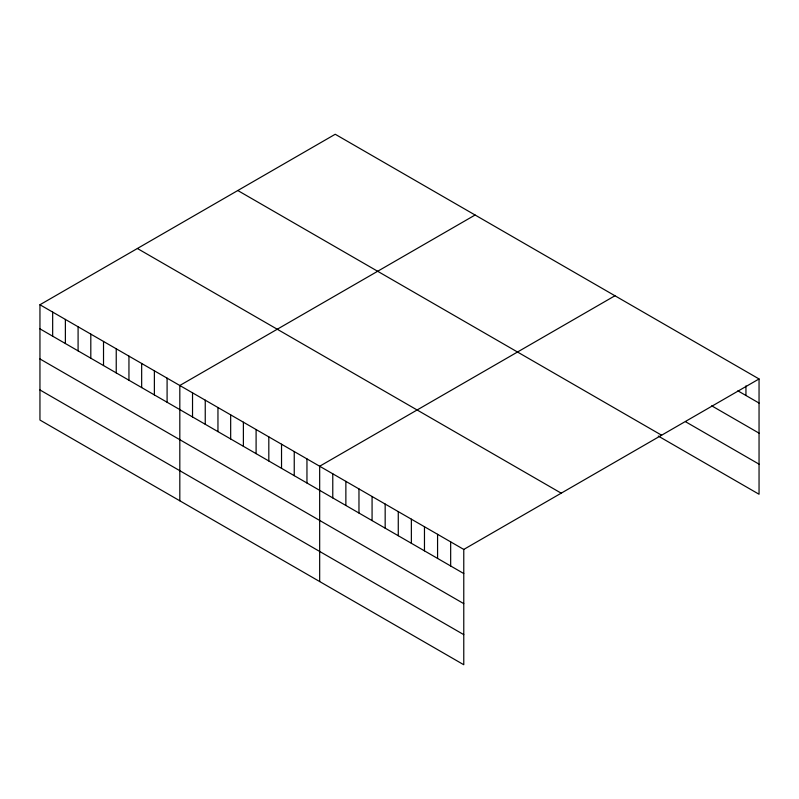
<?xml version="1.0" encoding="UTF-8"?>
<svg xmlns="http://www.w3.org/2000/svg" width="799" height="799" viewBox="0 0 799 799"><rect width="100%" height="100%" fill="white"/><g stroke="black" fill="none" stroke-linecap="round" stroke-linejoin="round"><path stroke-width="1.2" d="M39.95 304.749L463.77 549.432L463.77 664.738L39.95 420.044L39.95 304.749L335.23 134.262L759.05 378.956L759.05 494.251L658.286 436.074M475.095 215.011L179.815 385.488L179.815 500.793M614.95 295.76L319.67 466.236L319.67 581.542M463.77 549.432L759.05 378.956M737.886 390.841L759.05 403.066M711.689 405.812L759.05 433.158M685.492 421.692L759.05 464.159M237.792 190.522L661.612 435.215M137.388 248.489L561.208 493.173M39.95 328.848L463.77 573.542M39.95 358.951L463.77 603.635M39.95 389.952L463.77 634.646M745.946 385.857L745.946 395.495M450.666 541.872L450.666 565.982M437.572 534.311L437.572 558.421M424.469 526.741L424.469 550.851M411.365 519.18L411.365 543.29M398.272 511.62L398.272 535.73M385.168 504.059L385.168 528.159M372.074 496.489L372.074 520.598M358.971 488.928L358.971 513.038M345.867 481.368L345.867 505.477M332.774 473.797L332.774 497.907M306.956 458.896L306.956 483.005M294.242 451.555L294.242 475.665M281.528 444.214L281.528 468.324M268.814 436.873L268.814 460.983M256.099 429.532L256.099 453.642M243.385 422.192L243.385 446.301M230.671 414.851L230.671 438.961M217.957 407.51L217.957 431.62M205.243 400.169L205.243 424.279M192.529 392.828L192.529 416.938M167.091 378.147L167.091 402.257M154.377 370.806L154.377 394.916M141.663 363.465L141.663 387.575M128.949 356.124L128.949 380.234M116.235 348.783L116.235 372.893M103.52 341.443L103.52 365.552M90.806 334.102L90.806 358.212M78.092 326.761L78.092 350.871M65.378 319.42L65.378 343.53M52.664 312.079L52.664 336.189"/></g></svg>
